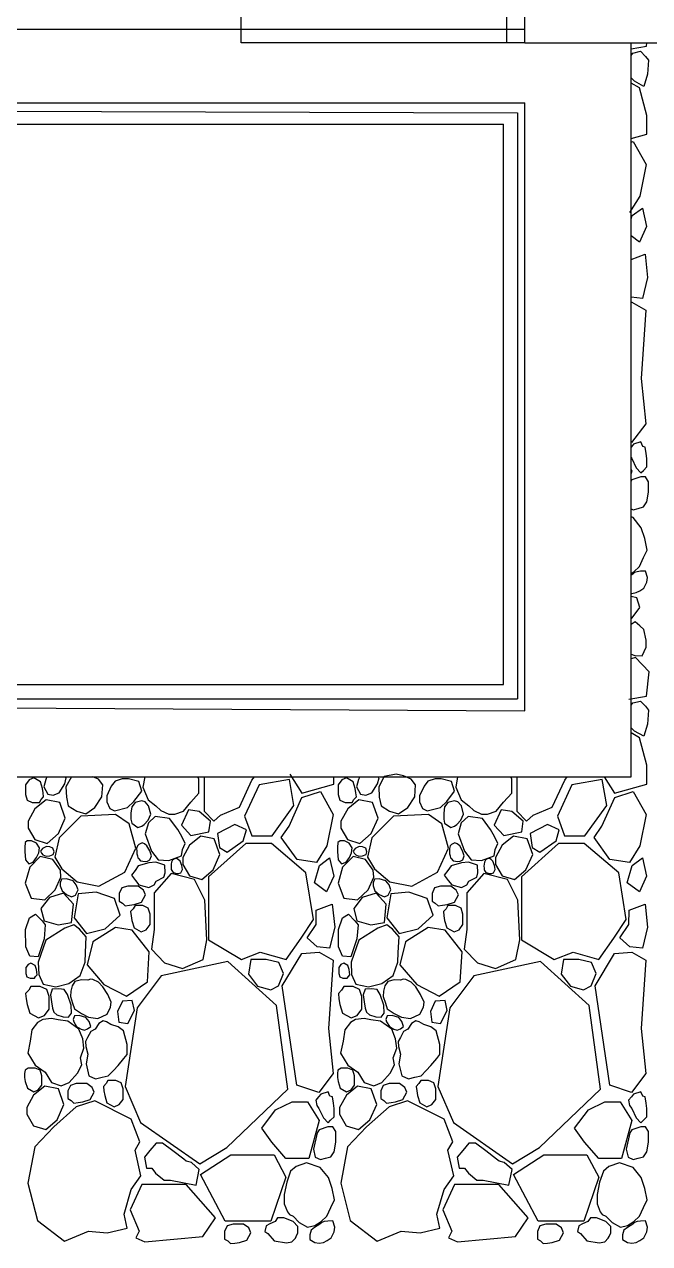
# Model space of a CAD drawing. Header units: millimetres. Extents: x 10227 to 13232, y 2 to 9351.
# Drawn here: x 11567.1 to 11743.4, y 7293.3 to 7637.4 of the extents above; entities that cross this region are included whole.
import ezdxf

# ---------------------------------------------------------------- set-up
doc = ezdxf.new("R2010")
doc.units = ezdxf.units.MM
for name, color, linetype in [('A-GLAZ-FULL', 4, 'Continuous'), ('A-WALL-FULL-EXTR', 1, 'Continuous'), ('RETINO', 20, 'Continuous')]:
    doc.layers.add(name, color=color, linetype=linetype)

msp = doc.modelspace()

# ---------------------------------------------------------------- linework, layer by layer
at = {"layer": 'A-GLAZ-FULL', "ltscale": 0.1}
for p, q in [((11628.18, 7632.14), (11628.18, 7907.99)), ((11703.18, 7632.15), (11703.18, 7908)), ((11708.18, 7632.14), (11628.18, 7632.14)), ((11444.82, 7613.24), (11706.18, 7612.43)), ((11706.18, 7612.43), (11706.18, 7447.04)), ((11448.82, 7609.24), (11702.18, 7609.24)), ((11702.18, 7451.04), (11702.18, 7609.24)), ((11448.82, 7451.04), (11702.18, 7451.04)), ((11444.82, 7447.04), (11706.18, 7447.04))]:
    msp.add_line(p, q, dxfattribs=at)
at = {"layer": 'A-WALL-FULL-EXTR', "ltscale": 0.1}
for p, q in [((11708.18, 7632.14), (11708.18, 8021.79)), ((11708.18, 7635.94), (11443.02, 7635.94)), ((11708.18, 7632.14), (12003.18, 7632.14)), ((11738.18, 7425.04), (11738.18, 7632.14)), ((11443.01, 7615.26), (11708.18, 7615.26)), ((11443.01, 7615.26), (11708.18, 7615.26)), ((11708.18, 7443.65), (11708.18, 7615.26)), ((11442.82, 7445.04), (11708.18, 7443.65)), ((11408.18, 7425.04), (11708.18, 7425.04)), ((11708.18, 7425.04), (11738.18, 7425.04))]:
    msp.add_line(p, q, dxfattribs=at)
at = {"layer": 'RETINO'}
for points in [[(11738.18, 7630.44), (11742.54, 7631.17), (11742.64, 7632.14)], [(11738.18, 7628.61), (11738.71, 7629.24), (11740.88, 7629.78), (11742.24, 7628.33), (11743.14, 7627.24), (11742.82, 7623.27)], [(11742.82, 7623.27), (11741.74, 7619.83), (11739.12, 7621.33), (11738.18, 7622.24)], [(11738.18, 7605.11), (11742.58, 7606.33), (11742.58, 7611.65), (11740.53, 7619.42), (11738.18, 7620.8)], [(11738.18, 7604.08), (11738.81, 7604.29), (11742.41, 7597.78), (11740.61, 7588.89)], [(11740.61, 7588.89), (11737.69, 7584.24)], [(11738.18, 7582.32), (11738.49, 7583.4), (11741.36, 7585.53), (11742.52, 7580.34), (11740.51, 7575.94)], [(11740.51, 7575.94), (11738.18, 7577.71)], [(11738.18, 7570.96), (11742.11, 7572.47), (11742.8, 7565.97), (11741.36, 7560.01)], [(11741.36, 7560.01), (11738.18, 7560.38)], [(11738.18, 7558.94), (11738.43, 7558.96), (11742.35, 7556.67), (11741.07, 7537.4)], [(11741.07, 7537.4), (11742.35, 7524.65)], [(11742.35, 7524.65), (11738.32, 7519.35)], [(11738.35, 7514.84), (11739.61, 7512.18), (11740.92, 7510.78), (11741.64, 7511.46), (11742.67, 7512.45), (11742.67, 7514.83), (11742.46, 7516.26), (11742.19, 7518.06), (11741.47, 7518.27), (11740.92, 7519.52), (11738.88, 7518.87), (11738.28, 7518.1), (11738.18, 7517.99)], [(11738.32, 7519.35), (11738.18, 7519.4)], [(11738.18, 7515.09), (11738.35, 7514.84)], [(11738.18, 7511.72), (11738.4, 7511.37), (11738.18, 7510.57)], [(11738.18, 7500.65), (11738.76, 7500.36), (11740.2, 7500.76), (11741.72, 7501.19), (11742.67, 7502.6), (11743.12, 7505.31), (11743.12, 7508.26), (11742.25, 7509.63), (11740.91, 7509.63), (11738.39, 7508.8), (11738.18, 7508.44)], [(11738.18, 7482.41), (11738.98, 7482.88), (11740.55, 7484.38), (11741.73, 7486.88), (11742.73, 7488.99), (11742.05, 7492.24), (11741.02, 7495.28), (11738.73, 7498.18), (11738.18, 7498.36)], [(11738.18, 7476.79), (11738.39, 7476.76), (11739.65, 7476.99), (11740.63, 7477.51), (11741.81, 7478.29), (11742.66, 7479.95), (11742.85, 7481.27), (11742.27, 7483.07), (11740.86, 7483.04), (11739.87, 7482.88), (11739.19, 7482.64), (11738.66, 7482.17)], [(11738.66, 7482.17), (11738.18, 7481.88)], [(11738.18, 7469.58), (11738.49, 7469.88), (11740.66, 7472.79), (11739.83, 7475.53), (11738.18, 7475.92)], [(11741.34, 7459.12), (11742.39, 7461.56), (11742.39, 7463.56), (11741.79, 7466.6), (11740.63, 7467.6), (11739.34, 7468.72), (11738.18, 7467.97)], [(11737.51, 7446.93), (11742.54, 7447.77), (11743.25, 7454.59), (11739.46, 7458.7), (11738.18, 7458.3)], [(11738.18, 7459.61), (11739.22, 7459.25), (11741.34, 7459.12)], [(11738.18, 7445.21), (11738.71, 7445.84), (11740.88, 7446.38), (11742.24, 7444.93), (11743.14, 7443.84), (11742.82, 7439.87)], [(11742.82, 7439.87), (11741.74, 7436.43), (11739.12, 7437.92), (11738.18, 7438.84)], [(11730.61, 7425.04), (11733.52, 7420.41), (11742.58, 7422.93), (11742.58, 7428.25), (11740.53, 7436.02), (11738.18, 7437.4)], [(11641.96, 7425.72), (11645.29, 7420.41), (11654.35, 7422.93), (11654.35, 7425.04)], [(11675.19, 7416.3), (11677.16, 7419.39), (11677.37, 7422.78), (11676.16, 7424.37), (11673.94, 7425.28), (11671.91, 7425.76), (11668.57, 7425.06), (11666.99, 7422.14), (11667.14, 7419.24), (11667.66, 7416.78), (11670.04, 7415.33), (11672.59, 7414.58), (11675.19, 7416.3)], [(11572.16, 7421.69), (11571.57, 7423.62), (11569.68, 7424.67), (11568.38, 7424.11), (11567.36, 7422.74), (11567.36, 7420), (11567.85, 7418.43), (11569.28, 7417.79), (11571.31, 7417.79), (11571.79, 7418.62), (11572.48, 7419.34), (11572.35, 7420.49), (11572.16, 7421.69)], [(11568.58, 7425.04), (11569, 7424.95), (11569.23, 7425.04)], [(11573.08, 7424.23), (11572.51, 7422.13), (11573.64, 7420.09), (11575.15, 7419.85), (11576.85, 7420.53), (11578.43, 7423.03), (11578.88, 7424.73), (11578.68, 7425.04)], [(11573.42, 7425.04), (11573.08, 7424.23)], [(11580.33, 7425.04), (11578.77, 7422.14), (11578.92, 7419.24), (11579.44, 7416.78), (11581.81, 7415.33), (11584.36, 7414.58), (11586.96, 7416.3)], [(11586.96, 7416.3), (11588.93, 7419.39), (11589.14, 7422.78), (11587.94, 7424.37), (11586.31, 7425.04)], [(11592.45, 7415.43), (11596.15, 7416.31), (11597.95, 7418.07), (11600.13, 7420.98), (11599.3, 7423.72), (11596.38, 7424.42), (11594.67, 7424.42), (11592.64, 7423.76), (11591.57, 7422.32), (11590.29, 7419.67), (11590.29, 7417.98), (11591.13, 7416.06), (11592.45, 7415.43)], [(11601, 7425.04), (11600.98, 7425), (11600.49, 7422.1), (11601.98, 7418.51)], [(11601.98, 7418.51), (11604.15, 7416.8), (11605.56, 7415.51), (11607.78, 7414.42), (11609.47, 7414.42), (11611.93, 7415.35), (11613.98, 7417.84), (11616.3, 7420.37), (11616.3, 7424.32), (11615.99, 7425.04)], [(11617.78, 7425.04), (11617.78, 7423.21), (11617.78, 7418.24), (11617.78, 7415.32), (11620.5, 7412.52), (11622.33, 7414.16)], [(11622.33, 7414.16), (11627.71, 7416.47), (11631.24, 7424.03), (11631.94, 7425.04)], [(11631.19, 7408.38), (11636.92, 7408.38), (11643.09, 7416.91), (11641.79, 7424.26), (11633.25, 7422.75), (11629.17, 7413.93)], [(11660.39, 7421.69), (11659.8, 7423.62), (11657.91, 7424.67), (11656.6, 7424.11), (11655.59, 7422.74), (11655.59, 7420), (11656.07, 7418.43), (11657.5, 7417.79), (11659.54, 7417.79), (11660.01, 7418.62), (11660.71, 7419.34), (11660.58, 7420.49), (11660.39, 7421.69)], [(11656.81, 7425.04), (11657.23, 7424.95), (11657.45, 7425.04)], [(11661.3, 7424.23), (11660.74, 7422.13), (11661.86, 7420.09), (11663.37, 7419.85), (11665.08, 7420.53), (11666.65, 7423.03), (11667.11, 7424.73), (11666.9, 7425.04)], [(11661.65, 7425.04), (11661.3, 7424.23)], [(11680.68, 7415.43), (11684.38, 7416.31), (11686.18, 7418.07), (11688.36, 7420.98), (11687.52, 7423.72), (11684.61, 7424.42), (11682.9, 7424.42), (11680.87, 7423.76), (11679.8, 7422.32), (11678.52, 7419.67), (11678.52, 7417.98), (11679.36, 7416.06), (11680.68, 7415.43)], [(11689.22, 7425.04), (11689.21, 7425), (11688.72, 7422.1), (11690.21, 7418.51)], [(11690.21, 7418.51), (11692.38, 7416.8), (11693.79, 7415.51), (11696, 7414.42), (11697.7, 7414.42), (11700.15, 7415.35), (11702.2, 7417.84), (11704.53, 7420.37), (11704.53, 7424.32), (11704.22, 7425.04)], [(11706, 7425.04), (11706, 7423.21), (11706, 7418.24), (11706, 7415.32), (11708.72, 7412.52), (11710.56, 7414.16)], [(11710.56, 7414.16), (11715.93, 7416.47), (11719.47, 7424.03), (11720.17, 7425.04)], [(11719.42, 7408.38), (11725.14, 7408.38), (11731.32, 7416.91), (11730.02, 7424.26), (11721.48, 7422.75), (11717.4, 7413.93)], [(11643.96, 7401.67), (11639.52, 7407.84), (11641.75, 7411.03), (11645.35, 7419.15), (11650.58, 7420.89), (11654.18, 7414.38), (11652.38, 7405.49)], [(11732.18, 7401.67), (11727.75, 7407.84), (11729.97, 7411.03), (11733.58, 7419.15), (11738.81, 7420.89), (11742.41, 7414.38), (11740.61, 7405.49)], [(11569.97, 7407.33), (11573.46, 7406.22), (11576.65, 7408.96), (11578.59, 7413.33), (11577, 7417.73), (11573.19, 7418.47), (11570.01, 7415.93), (11568.11, 7412.48), (11568.11, 7410.53), (11569.97, 7407.33)], [(11602.68, 7414.47), (11602.09, 7416.85), (11601.08, 7417.91), (11600.18, 7418.2), (11598.27, 7417.73), (11597.34, 7416.49), (11597.1, 7414.79), (11597.09, 7413.06), (11597.31, 7411.9), (11599.09, 7410.67), (11600.17, 7411.05), (11600.8, 7411.57), (11601.92, 7412.8), (11602.68, 7414.47)], [(11613.35, 7415.72), (11611.32, 7411.32), (11614.04, 7408.48), (11619.1, 7409.43), (11619.52, 7412.51), (11616.32, 7415.2), (11613.35, 7415.72)], [(11658.2, 7407.33), (11661.68, 7406.22), (11664.88, 7408.96), (11666.82, 7413.33), (11665.23, 7417.73), (11661.42, 7418.47), (11658.24, 7415.93), (11656.33, 7412.48), (11656.33, 7410.53), (11658.2, 7407.33)], [(11690.9, 7414.47), (11690.32, 7416.85), (11689.3, 7417.91), (11688.4, 7418.2), (11686.5, 7417.73), (11685.56, 7416.49), (11685.33, 7414.79), (11685.32, 7413.06), (11685.54, 7411.9), (11687.31, 7410.67), (11688.39, 7411.05), (11689.03, 7411.57), (11690.14, 7412.8), (11690.9, 7414.47)], [(11701.58, 7415.72), (11699.55, 7411.32), (11702.27, 7408.48), (11707.32, 7409.43), (11707.75, 7412.51), (11704.55, 7415.2), (11701.58, 7415.72)], [(11596.56, 7411.71), (11592.77, 7414.4), (11582.96, 7413.91), (11576.82, 7407.83), (11575.64, 7402.29), (11577.57, 7399.06), (11581.91, 7395.37), (11588.09, 7394.12), (11595.34, 7398.05), (11598.47, 7404.85), (11596.56, 7411.71)], [(11610.3, 7410.18), (11608.01, 7413.21), (11603.98, 7413.82), (11602.03, 7411.99), (11601.14, 7408.9), (11602.93, 7404.05), (11604.8, 7401.59), (11607.75, 7401.4), (11611.35, 7402.73), (11611.65, 7404.5), (11612.41, 7406.23), (11611.44, 7408.17), (11610.3, 7410.18)], [(11629.17, 7413.93), (11631.19, 7408.38)], [(11684.79, 7411.71), (11681, 7414.4), (11671.18, 7413.91), (11665.05, 7407.83), (11663.86, 7402.29), (11665.8, 7399.06), (11670.14, 7395.37), (11676.31, 7394.12), (11683.57, 7398.05), (11686.7, 7404.85), (11684.79, 7411.71)], [(11698.53, 7410.18), (11696.23, 7413.21), (11692.2, 7413.82), (11690.26, 7411.99), (11689.36, 7408.9), (11691.16, 7404.05), (11693.03, 7401.59), (11695.98, 7401.4), (11699.58, 7402.73), (11699.88, 7404.5), (11700.63, 7406.23), (11699.67, 7408.17), (11698.53, 7410.18)], [(11717.4, 7413.93), (11719.42, 7408.38)], [(11622.09, 7405.02), (11624.24, 7403.7), (11628.8, 7406.92), (11629.69, 7410.08), (11626.4, 7411.51), (11621.54, 7409.05), (11622.09, 7405.02)], [(11710.31, 7405.02), (11712.46, 7403.7), (11717.03, 7406.92), (11717.92, 7410.08), (11714.63, 7411.51), (11709.76, 7409.05), (11710.31, 7405.02)], [(11567.33, 7401.6), (11568.27, 7400.45), (11569.55, 7400.96), (11570.5, 7402.25), (11571.08, 7403.59), (11571.32, 7404.99), (11570.46, 7406.27), (11569.1, 7406.93), (11567.85, 7406.93), (11567.27, 7406.45), (11567.18, 7405.05), (11567.14, 7403.95), (11567.33, 7401.6)], [(11573.19, 7402.61), (11574.21, 7402.74), (11575.19, 7403.1), (11575.42, 7403.82), (11575.11, 7404.84), (11574.21, 7405.25), (11573.27, 7405.36), (11572.13, 7404.76), (11571.57, 7404.06), (11571.86, 7403.43), (11572.29, 7403.01), (11573.19, 7402.61)], [(11599.79, 7401.27), (11601.12, 7401.1), (11601.74, 7401.2), (11602.48, 7401.53), (11602.86, 7402.74), (11602.43, 7404.12), (11601.63, 7405.57), (11600.91, 7406.07), (11600.25, 7406.33), (11599.31, 7405.92), (11598.95, 7405.53), (11598.7, 7404.79), (11598.74, 7404.02), (11598.75, 7403.31), (11598.93, 7402.72), (11599.02, 7402.16), (11599.25, 7401.91), (11599.79, 7401.27)], [(11613.58, 7397.1), (11617.07, 7395.99), (11620.27, 7398.73), (11622.21, 7403.1), (11620.62, 7407.5), (11616.81, 7408.24), (11613.63, 7405.7), (11611.72, 7402.25), (11611.72, 7400.3), (11613.58, 7397.1)], [(11640.86, 7373.48), (11645.09, 7379.51), (11648.56, 7384.75), (11646.46, 7397.92), (11636.71, 7406.16), (11629.47, 7406.16), (11619, 7396.79), (11619, 7378.96), (11628.26, 7373.42), (11633.59, 7375.48), (11640.86, 7373.48)], [(11652.38, 7405.49), (11649.46, 7400.84)], [(11655.56, 7401.6), (11656.49, 7400.45), (11657.78, 7400.96), (11658.73, 7402.25), (11659.31, 7403.59), (11659.55, 7404.99), (11658.68, 7406.27), (11657.33, 7406.93), (11656.08, 7406.93), (11655.49, 7406.45), (11655.41, 7405.05), (11655.37, 7403.95), (11655.56, 7401.6)], [(11661.42, 7402.61), (11662.44, 7402.74), (11663.42, 7403.1), (11663.65, 7403.82), (11663.33, 7404.84), (11662.44, 7405.25), (11661.49, 7405.36), (11660.36, 7404.76), (11659.79, 7404.06), (11660.09, 7403.43), (11660.52, 7403.01), (11661.42, 7402.61)], [(11688.02, 7401.27), (11689.35, 7401.1), (11689.96, 7401.2), (11690.71, 7401.53), (11691.08, 7402.74), (11690.66, 7404.12), (11689.85, 7405.57), (11689.13, 7406.07), (11688.48, 7406.33), (11687.54, 7405.92), (11687.17, 7405.53), (11686.93, 7404.79), (11686.96, 7404.02), (11686.98, 7403.31), (11687.16, 7402.72), (11687.24, 7402.16), (11687.47, 7401.91), (11688.02, 7401.27)], [(11701.81, 7397.1), (11705.3, 7395.99), (11708.49, 7398.73), (11710.44, 7403.1), (11708.85, 7407.5), (11705.03, 7408.24), (11701.85, 7405.7), (11699.95, 7402.25), (11699.95, 7400.3), (11701.81, 7397.1)], [(11729.08, 7373.48), (11733.31, 7379.51), (11736.78, 7384.75), (11734.69, 7397.92), (11724.94, 7406.16), (11717.69, 7406.16), (11707.23, 7396.79), (11707.23, 7378.96), (11716.49, 7373.42), (11721.82, 7375.48), (11729.08, 7373.48)], [(11740.61, 7405.49), (11737.69, 7400.84)], [(11575.09, 7401.68), (11571.52, 7402.49), (11568.56, 7399.49), (11567.29, 7394.98), (11568.94, 7390.73), (11572.81, 7390.3), (11575.76, 7393.11), (11577.37, 7396.7), (11577.21, 7398.64), (11575.09, 7401.68)], [(11609, 7398), (11610.05, 7397.71), (11610.54, 7397.71), (11611.18, 7397.89), (11611.62, 7398.8), (11611.45, 7399.95), (11610.98, 7401.2), (11610.47, 7401.69), (11609.98, 7401.97), (11609.18, 7401.76), (11608.84, 7401.49), (11608.56, 7400.93), (11608.49, 7400.31), (11608.42, 7399.75), (11608.49, 7399.26), (11608.49, 7398.8), (11608.65, 7398.57), (11609, 7398)], [(11649.46, 7400.84), (11643.96, 7401.67)], [(11652.28, 7392.54), (11648.89, 7395.13), (11650.26, 7400), (11653.14, 7402.12), (11654.3, 7396.94), (11652.28, 7392.54)], [(11663.31, 7401.68), (11659.75, 7402.49), (11656.79, 7399.49), (11655.52, 7394.98), (11657.17, 7390.73), (11661.03, 7390.3), (11663.99, 7393.11), (11665.6, 7396.7), (11665.44, 7398.64), (11663.31, 7401.68)], [(11697.23, 7398), (11698.27, 7397.71), (11698.77, 7397.71), (11699.41, 7397.89), (11699.85, 7398.8), (11699.68, 7399.95), (11699.21, 7401.2), (11698.69, 7401.69), (11698.21, 7401.97), (11697.41, 7401.76), (11697.07, 7401.49), (11696.79, 7400.93), (11696.72, 7400.31), (11696.65, 7399.75), (11696.72, 7399.26), (11696.72, 7398.8), (11696.87, 7398.57), (11697.23, 7398)], [(11737.69, 7400.84), (11732.18, 7401.67)], [(11740.51, 7392.54), (11737.12, 7395.13), (11738.49, 7400), (11741.36, 7402.12), (11742.52, 7396.94), (11740.51, 7392.54)], [(11606.66, 7400.05), (11604.14, 7400.88), (11602.15, 7400.7), (11599.17, 7399.84), (11598.28, 7398.6), (11597.28, 7397.21), (11598.4, 7395.76), (11599.35, 7394.54), (11602.12, 7393.72), (11603.61, 7394.53), (11604.2, 7395.51), (11606.42, 7396.71), (11606.72, 7397.92), (11606.66, 7400.05)], [(11694.89, 7400.05), (11692.36, 7400.88), (11690.37, 7400.7), (11687.4, 7399.84), (11686.5, 7398.6), (11685.5, 7397.21), (11686.63, 7395.76), (11687.58, 7394.54), (11690.34, 7393.72), (11691.84, 7394.53), (11692.43, 7395.51), (11694.64, 7396.71), (11694.95, 7397.92), (11694.89, 7400.05)], [(11577.71, 7392.78), (11578.93, 7391.81), (11580.37, 7391.11), (11581.42, 7391.63), (11582.2, 7393.07), (11581.7, 7394.49), (11580.8, 7395.64), (11578.93, 7396.25), (11577.56, 7396.12), (11577.18, 7395.12), (11577.18, 7394.2), (11577.71, 7392.78)], [(11611.66, 7370.93), (11617.46, 7373.4), (11618.53, 7378.96), (11617.99, 7390.19), (11615.06, 7396.06), (11608.42, 7397.7), (11603.61, 7392.23), (11603.61, 7381.94), (11602.88, 7376.36), (11606.6, 7372.48), (11611.66, 7370.93)], [(11665.93, 7392.78), (11667.16, 7391.81), (11668.6, 7391.11), (11669.64, 7391.63), (11670.43, 7393.07), (11669.92, 7394.49), (11669.03, 7395.64), (11667.16, 7396.25), (11665.79, 7396.12), (11665.41, 7395.12), (11665.41, 7394.2), (11665.93, 7392.78)], [(11699.89, 7370.93), (11705.69, 7373.4), (11706.76, 7378.96), (11706.22, 7390.19), (11703.29, 7396.06), (11696.65, 7397.7), (11691.84, 7392.23), (11691.84, 7381.94), (11691.11, 7376.36), (11694.83, 7372.48), (11699.89, 7370.93)], [(11576.59, 7383.26), (11580.38, 7383.9), (11580.92, 7389.05), (11578.06, 7392.16), (11574.13, 7390.93), (11571.72, 7387.83), (11572.61, 7384.32), (11576.59, 7383.26)], [(11587.3, 7392.45), (11582.23, 7391.94), (11581.07, 7385.18), (11584.57, 7380.83), (11589.86, 7382.1), (11594.08, 7385.93), (11592.46, 7390.7), (11587.3, 7392.45)], [(11598.03, 7388.98), (11600.11, 7389.61), (11601.23, 7391.65), (11600.63, 7393.05), (11599.16, 7394.14), (11596.2, 7394.14), (11594.51, 7393.63), (11593.83, 7392.09), (11593.83, 7389.89), (11594.72, 7389.38), (11595.5, 7388.63), (11596.73, 7388.77), (11598.03, 7388.98)], [(11664.81, 7383.26), (11668.61, 7383.9), (11669.14, 7389.05), (11666.28, 7392.16), (11662.36, 7390.93), (11659.94, 7387.83), (11660.83, 7384.32), (11664.81, 7383.26)], [(11675.52, 7392.45), (11670.45, 7391.94), (11669.29, 7385.18), (11672.8, 7380.83), (11678.09, 7382.1), (11682.31, 7385.93), (11680.69, 7390.7), (11675.52, 7392.45)], [(11686.26, 7388.98), (11688.33, 7389.61), (11689.46, 7391.65), (11688.86, 7393.05), (11687.38, 7394.14), (11684.43, 7394.14), (11682.74, 7393.63), (11682.06, 7392.09), (11682.06, 7389.89), (11682.95, 7389.38), (11683.72, 7388.63), (11684.95, 7388.77), (11686.26, 7388.98)], [(11597.35, 7384.45), (11597.99, 7382.37), (11600.03, 7381.25), (11601.43, 7381.84), (11602.52, 7383.32), (11602.52, 7386.28), (11602, 7387.96), (11600.46, 7388.65), (11598.27, 7388.65), (11597.76, 7387.76), (11597.01, 7386.98), (11597.14, 7385.75), (11597.35, 7384.45)], [(11649.31, 7383.33), (11649.38, 7387.34), (11653.88, 7389.07), (11654.57, 7382.57), (11653.13, 7376.61)], [(11685.58, 7384.45), (11686.21, 7382.37), (11688.25, 7381.25), (11689.66, 7381.84), (11690.75, 7383.32), (11690.75, 7386.28), (11690.23, 7387.96), (11688.69, 7388.65), (11686.49, 7388.65), (11685.98, 7387.76), (11685.24, 7386.98), (11685.37, 7385.75), (11685.58, 7384.45)], [(11737.54, 7383.33), (11737.6, 7387.34), (11742.11, 7389.07), (11742.8, 7382.57), (11741.36, 7376.61)], [(11572.62, 7379.25), (11570.89, 7374.2), (11568.57, 7374.42), (11567.41, 7377.03), (11567.4, 7381.93), (11568.51, 7385.22), (11570.23, 7386.25), (11572.03, 7384.32), (11572.93, 7383.23), (11572.62, 7379.25)], [(11660.85, 7379.25), (11659.12, 7374.2), (11656.8, 7374.42), (11655.63, 7377.03), (11655.63, 7381.93), (11656.74, 7385.22), (11658.45, 7386.25), (11660.26, 7384.32), (11661.16, 7383.23), (11660.85, 7379.25)], [(11584.26, 7375.39), (11584.5, 7379.82), (11582.61, 7381.96), (11581.04, 7383.22), (11578.47, 7382.32), (11573.14, 7378.92), (11570.97, 7372.72), (11571.1, 7369.19), (11572.34, 7366.45), (11575.93, 7365.73), (11579.62, 7366.66), (11582.82, 7368.97), (11584.18, 7372.73), (11584.26, 7375.39)], [(11592.72, 7382.49), (11586.31, 7378.46), (11584.73, 7371.9)], [(11602.27, 7375.59), (11597.47, 7381.68), (11592.72, 7382.49)], [(11649.62, 7377.02), (11646.78, 7379.6), (11649.31, 7383.33)], [(11672.49, 7375.39), (11672.72, 7379.82), (11670.84, 7381.96), (11669.26, 7383.22), (11666.7, 7382.32), (11661.37, 7378.92), (11659.19, 7372.72), (11659.33, 7369.19), (11660.57, 7366.45), (11664.16, 7365.73), (11667.85, 7366.66), (11671.04, 7368.97), (11672.41, 7372.73), (11672.49, 7375.39)], [(11680.95, 7382.49), (11674.54, 7378.46), (11672.95, 7371.9)], [(11690.5, 7375.59), (11685.7, 7381.68), (11680.95, 7382.49)], [(11737.84, 7377.02), (11735, 7379.6), (11737.54, 7383.33)], [(11584.73, 7371.9), (11589.48, 7366.41), (11595.81, 7363.11), (11601.73, 7367.12), (11602.27, 7375.59)], [(11650.1, 7335.95), (11643.94, 7337.99), (11639.78, 7366), (11645.3, 7375.12), (11650.2, 7375.56), (11654.13, 7373.27), (11652.85, 7354)], [(11653.13, 7376.61), (11649.62, 7377.02)], [(11672.95, 7371.9), (11677.7, 7366.41), (11684.04, 7363.11), (11689.96, 7367.12), (11690.5, 7375.59)], [(11738.32, 7335.95), (11732.17, 7337.99), (11728.01, 7366), (11733.52, 7375.12), (11738.43, 7375.56), (11742.35, 7373.27), (11741.07, 7354)], [(11741.36, 7376.61), (11737.84, 7377.02)], [(11570.43, 7370.58), (11570.07, 7371.76), (11568.91, 7372.4), (11568.11, 7372.06), (11567.49, 7371.22), (11567.49, 7369.54), (11567.78, 7368.58), (11568.66, 7368.19), (11569.91, 7368.19), (11570.2, 7368.69), (11570.63, 7369.14), (11570.55, 7369.84), (11570.43, 7370.58)], [(11599.84, 7327.46), (11616.5, 7315.81), (11624.17, 7320.39), (11641.33, 7336.89), (11638.13, 7360.49), (11624.4, 7372.86), (11605.62, 7368.82), (11598.83, 7359.77), (11595.43, 7337.57), (11599.84, 7327.46)], [(11638.79, 7372.61), (11635.25, 7373.4), (11630.93, 7373.46), (11630.26, 7369.28), (11632.83, 7365.91)], [(11638.72, 7365.98), (11640.1, 7369.5), (11638.79, 7372.61)], [(11658.66, 7370.58), (11658.3, 7371.76), (11657.14, 7372.4), (11656.33, 7372.06), (11655.71, 7371.22), (11655.71, 7369.54), (11656.01, 7368.58), (11656.89, 7368.19), (11658.14, 7368.19), (11658.43, 7368.69), (11658.85, 7369.14), (11658.78, 7369.84), (11658.66, 7370.58)], [(11688.06, 7327.46), (11704.73, 7315.81), (11712.39, 7320.39), (11729.56, 7336.89), (11726.35, 7360.49), (11712.62, 7372.86), (11693.85, 7368.82), (11687.06, 7359.77), (11683.66, 7337.57), (11688.06, 7327.46)], [(11727.01, 7372.61), (11723.47, 7373.4), (11719.16, 7373.46), (11718.49, 7369.28), (11721.05, 7365.91)], [(11726.95, 7365.98), (11728.33, 7369.5), (11727.01, 7372.61)], [(11584.95, 7367.65), (11583.15, 7367.72), (11581.32, 7367.22), (11580.52, 7365.99), (11580.11, 7364.54), (11580.03, 7362.99), (11580.66, 7361.12), (11581.18, 7359.55), (11583.13, 7358.2), (11585.16, 7357.15), (11587.76, 7356.78), (11590.38, 7358.01), (11591.36, 7360.01), (11591.54, 7361.44), (11590.54, 7363.59), (11589.22, 7365.71), (11587.91, 7367.09), (11586.37, 7367.78), (11585.67, 7367.9), (11584.95, 7367.65)], [(11673.18, 7367.65), (11671.37, 7367.72), (11669.55, 7367.22), (11668.74, 7365.99), (11668.33, 7364.54), (11668.26, 7362.99), (11668.88, 7361.12), (11669.41, 7359.55), (11671.36, 7358.2), (11673.38, 7357.15), (11675.98, 7356.78), (11678.6, 7358.01), (11679.59, 7360.01), (11679.77, 7361.44), (11678.77, 7363.59), (11677.45, 7365.71), (11676.13, 7367.09), (11674.6, 7367.78), (11673.9, 7367.9), (11673.18, 7367.65)], [(11567.81, 7360.78), (11568.57, 7358.29), (11571.02, 7356.94), (11572.71, 7357.66), (11574.01, 7359.43), (11574.01, 7362.98), (11573.39, 7365), (11571.54, 7365.83), (11568.91, 7365.83), (11568.3, 7364.76), (11567.4, 7363.83), (11567.56, 7362.35), (11567.81, 7360.78)], [(11576.18, 7357.84), (11577.98, 7357.28), (11579.49, 7357.17), (11580.34, 7358.28), (11580.24, 7360.54), (11579.21, 7363.58), (11578.3, 7365.01), (11576.74, 7365.13), (11574.93, 7365.05), (11574.39, 7363.46), (11574.68, 7361.53), (11574.94, 7359.72), (11575.34, 7358.59), (11576.18, 7357.84)], [(11632.83, 7365.91), (11636.57, 7364.89), (11638.72, 7365.98)], [(11656.04, 7360.78), (11656.8, 7358.29), (11659.25, 7356.94), (11660.93, 7357.66), (11662.24, 7359.43), (11662.24, 7362.98), (11661.62, 7365), (11659.77, 7365.83), (11657.14, 7365.83), (11656.53, 7364.76), (11655.63, 7363.83), (11655.79, 7362.35), (11656.04, 7360.78)], [(11664.4, 7357.84), (11666.21, 7357.28), (11667.72, 7357.17), (11668.56, 7358.28), (11668.46, 7360.54), (11667.44, 7363.58), (11666.53, 7365.01), (11664.97, 7365.13), (11663.15, 7365.05), (11662.62, 7363.46), (11662.9, 7361.53), (11663.17, 7359.72), (11663.56, 7358.59), (11664.4, 7357.84)], [(11721.05, 7365.91), (11724.8, 7364.89), (11726.95, 7365.98)], [(11593.72, 7355.75), (11596.21, 7355.35), (11598.07, 7359.06), (11597.49, 7361.88), (11594.68, 7361.72), (11593.34, 7358.74), (11593.72, 7355.75)], [(11681.95, 7355.75), (11684.44, 7355.35), (11686.29, 7359.06), (11685.72, 7361.88), (11682.9, 7361.72), (11681.57, 7358.74), (11681.95, 7355.75)], [(11581.79, 7354.5), (11583.02, 7353.81), (11583.98, 7353.51), (11584.88, 7353.84), (11585.81, 7354.5), (11585.3, 7355.92), (11584.41, 7357.07), (11582.54, 7357.68), (11581.16, 7357.55), (11580.78, 7356.55), (11580.98, 7355.87), (11581.79, 7354.5)], [(11670.02, 7354.5), (11671.24, 7353.81), (11672.21, 7353.51), (11673.11, 7353.84), (11674.03, 7354.5), (11673.53, 7355.92), (11672.64, 7357.07), (11670.76, 7357.68), (11669.39, 7357.55), (11669.01, 7356.55), (11669.21, 7355.87), (11670.02, 7354.5)], [(11579.31, 7356.06), (11576.57, 7356.39), (11574.7, 7356.77), (11572.24, 7356.55), (11570.79, 7355.67), (11569.17, 7353.6), (11568.72, 7350.4), (11568.04, 7347.04), (11570.08, 7343.67), (11572.89, 7341.66), (11574.67, 7338.73), (11577.41, 7337.82), (11579.67, 7338.69), (11582.01, 7341.39), (11583.22, 7343.76), (11582.83, 7345.67), (11583.85, 7348.4), (11583.54, 7351.03), (11582.45, 7353.76), (11579.31, 7356.06)], [(11584.44, 7344.04), (11585.24, 7340.58), (11587.13, 7339.72), (11588.98, 7340.21), (11590.71, 7340.66), (11592.17, 7342.14), (11593.5, 7343.5), (11595.14, 7345.51), (11596.03, 7346.6), (11596.03, 7349.47), (11594.97, 7353.3), (11593.47, 7354.45), (11591.47, 7355.14), (11590.21, 7355.83), (11589.25, 7356.12), (11588.02, 7355.36), (11587, 7353.78), (11585.75, 7353.1), (11584.89, 7351.46), (11584.27, 7350.29), (11584.39, 7348.88), (11584.94, 7346.7), (11584.44, 7344.04)], [(11652.85, 7354), (11654.13, 7341.25)], [(11667.54, 7356.06), (11664.8, 7356.39), (11662.93, 7356.77), (11660.47, 7356.55), (11659.02, 7355.67), (11657.4, 7353.6), (11656.94, 7350.4), (11656.26, 7347.04), (11658.31, 7343.67), (11661.12, 7341.66), (11662.9, 7338.73), (11665.63, 7337.82), (11667.9, 7338.69), (11670.23, 7341.39), (11671.45, 7343.76), (11671.05, 7345.67), (11672.07, 7348.4), (11671.76, 7351.03), (11670.68, 7353.76), (11667.54, 7356.06)], [(11672.67, 7344.04), (11673.47, 7340.58), (11675.36, 7339.72), (11677.21, 7340.21), (11678.94, 7340.66), (11680.39, 7342.14), (11681.72, 7343.5), (11683.36, 7345.51), (11684.25, 7346.6), (11684.25, 7349.47), (11683.19, 7353.3), (11681.7, 7354.45), (11679.69, 7355.14), (11678.44, 7355.83), (11677.47, 7356.12), (11676.25, 7355.36), (11675.22, 7353.78), (11673.98, 7353.1), (11673.11, 7351.46), (11672.5, 7350.29), (11672.62, 7348.88), (11673.17, 7346.7), (11672.67, 7344.04)], [(11741.07, 7354), (11742.35, 7341.25)], [(11567.31, 7339), (11567.88, 7337.14), (11569.72, 7336.12), (11570.98, 7336.66), (11571.96, 7337.99), (11571.96, 7340.65), (11571.49, 7342.17), (11570.11, 7342.78), (11568.13, 7342.78), (11567.26, 7342.22), (11567.11, 7341.28), (11567.12, 7340.18), (11567.31, 7339)], [(11654.13, 7341.25), (11650.1, 7335.95)], [(11655.54, 7339), (11656.11, 7337.14), (11657.94, 7336.12), (11659.21, 7336.66), (11660.19, 7337.99), (11660.19, 7340.65), (11659.72, 7342.17), (11658.33, 7342.78), (11656.36, 7342.78), (11655.48, 7342.22), (11655.34, 7341.28), (11655.35, 7340.18), (11655.54, 7339)], [(11742.35, 7341.25), (11738.32, 7335.95)], [(11569.6, 7326.54), (11573.08, 7325.44), (11576.28, 7328.18), (11578.22, 7332.54), (11576.63, 7336.95), (11572.82, 7337.69), (11569.64, 7335.14), (11567.73, 7331.7), (11567.73, 7329.75), (11569.6, 7326.54)], [(11583.53, 7333.29), (11585.61, 7333.92), (11586.74, 7335.96), (11586.14, 7337.36), (11584.66, 7338.45), (11581.7, 7338.45), (11580.02, 7337.93), (11579.33, 7336.39), (11579.33, 7334.2), (11580.22, 7333.69), (11581, 7332.94), (11582.23, 7333.08), (11583.53, 7333.29)], [(11589.7, 7335.1), (11590.33, 7333.02), (11592.37, 7331.9), (11593.78, 7332.5), (11594.87, 7333.97), (11594.87, 7336.93), (11594.35, 7338.62), (11592.81, 7339.3), (11590.61, 7339.3), (11590.1, 7338.41), (11589.35, 7337.63), (11589.49, 7336.4), (11589.7, 7335.1)], [(11657.82, 7326.54), (11661.31, 7325.44), (11664.5, 7328.18), (11666.45, 7332.54), (11664.86, 7336.95), (11661.04, 7337.69), (11657.87, 7335.14), (11655.96, 7331.7), (11655.96, 7329.75), (11657.82, 7326.54)], [(11671.76, 7333.29), (11673.84, 7333.92), (11674.96, 7335.96), (11674.36, 7337.36), (11672.89, 7338.45), (11669.93, 7338.45), (11668.24, 7337.93), (11667.56, 7336.39), (11667.56, 7334.2), (11668.45, 7333.69), (11669.23, 7332.94), (11670.46, 7333.08), (11671.76, 7333.29)], [(11677.93, 7335.1), (11678.56, 7333.02), (11680.6, 7331.9), (11682, 7332.5), (11683.09, 7333.97), (11683.09, 7336.93), (11682.57, 7338.62), (11681.03, 7339.3), (11678.84, 7339.3), (11678.33, 7338.41), (11677.58, 7337.63), (11677.72, 7336.4), (11677.93, 7335.1)], [(11590.44, 7296.32), (11596.05, 7297.58), (11595.16, 7301.57), (11597.19, 7308.55), (11599.91, 7312.41), (11598.25, 7319.61), (11599.65, 7321.98), (11597.19, 7328.39), (11586.94, 7333.56), (11581.68, 7331.9), (11575.34, 7326.2), (11570.01, 7320.59), (11568.04, 7310.33), (11570.71, 7299.8), (11578.33, 7293.98), (11585.12, 7296.77), (11590.44, 7296.32)], [(11636.83, 7321.88), (11634.01, 7325.88), (11637.92, 7331.06), (11642.55, 7333.24), (11646.9, 7333.24), (11650.17, 7327.97), (11647.27, 7317.24), (11640.82, 7317.24), (11636.83, 7321.88)], [(11650.12, 7331.44), (11651.39, 7328.78), (11652.7, 7327.38), (11653.41, 7328.06), (11654.45, 7329.05), (11654.45, 7331.43), (11654.23, 7332.86), (11653.97, 7334.66), (11653.24, 7334.87), (11652.69, 7336.11), (11650.66, 7335.47), (11650.05, 7334.7), (11649.26, 7333.72), (11649.55, 7332.28), (11650.12, 7331.44)], [(11678.66, 7296.32), (11684.28, 7297.58), (11683.39, 7301.57), (11685.42, 7308.55), (11688.14, 7312.41), (11686.47, 7319.61), (11687.87, 7321.98), (11685.42, 7328.39), (11675.16, 7333.56), (11669.9, 7331.9), (11663.56, 7326.2), (11658.23, 7320.59), (11656.27, 7310.33), (11658.93, 7299.8), (11666.56, 7293.98), (11673.34, 7296.77), (11678.66, 7296.32)], [(11725.05, 7321.88), (11722.24, 7325.88), (11726.14, 7331.06), (11730.77, 7333.24), (11735.13, 7333.24), (11738.4, 7327.97), (11735.49, 7317.24), (11729.05, 7317.24), (11725.05, 7321.88)], [(11738.35, 7331.44), (11739.61, 7328.78), (11740.92, 7327.38), (11741.64, 7328.06), (11742.67, 7329.05), (11742.67, 7331.43), (11742.46, 7332.86), (11742.19, 7334.66), (11741.47, 7334.87), (11740.92, 7336.11), (11738.88, 7335.47), (11738.28, 7334.7), (11737.49, 7333.72), (11737.77, 7332.28), (11738.35, 7331.44)], [(11649.1, 7317.68), (11650.54, 7316.96), (11651.97, 7317.36), (11653.49, 7317.78), (11654.45, 7319.2), (11654.89, 7321.91), (11654.89, 7324.86), (11654.02, 7326.22), (11652.68, 7326.22), (11650.16, 7325.4), (11649.64, 7324.48), (11648.56, 7319.94), (11649.1, 7317.68)], [(11737.32, 7317.68), (11738.76, 7316.96), (11740.2, 7317.36), (11741.72, 7317.78), (11742.67, 7319.2), (11743.12, 7321.91), (11743.12, 7324.86), (11742.25, 7326.22), (11740.91, 7326.22), (11738.39, 7325.4), (11737.87, 7324.48), (11736.79, 7319.94), (11737.32, 7317.68)], [(11604.07, 7313.16), (11606.45, 7311.19), (11608.22, 7311.19), (11615.49, 7309.78), (11616.37, 7314.2), (11614.19, 7316.12), (11612.71, 7316.51), (11612.01, 7317.06), (11608.95, 7319.4), (11606.03, 7321.62), (11604.22, 7321.62), (11602.46, 7319.5), (11600.92, 7317.66), (11601.47, 7314.56), (11602.97, 7314.56), (11604.07, 7313.16)], [(11692.29, 7313.16), (11694.68, 7311.19), (11696.45, 7311.19), (11703.71, 7309.78), (11704.6, 7314.2), (11702.42, 7316.12), (11700.93, 7316.51), (11700.24, 7317.06), (11697.17, 7319.4), (11694.26, 7321.62), (11692.45, 7321.62), (11690.68, 7319.5), (11689.15, 7317.66), (11689.7, 7314.56), (11691.2, 7314.56), (11692.29, 7313.16)], [(11616.76, 7312.79), (11625.31, 7318.3), (11637.48, 7318.3), (11640.81, 7312.06), (11636.61, 7299.59), (11623.71, 7299.59), (11616.76, 7312.79)], [(11642.82, 7301.02), (11644.59, 7299.19), (11646.92, 7297.94), (11648.93, 7298.4), (11650.75, 7299.47), (11652.33, 7300.98), (11653.51, 7303.48), (11654.5, 7305.59), (11653.83, 7308.84), (11652.79, 7311.88), (11650.51, 7314.78), (11646.65, 7316.07), (11643.72, 7314.99), (11642.15, 7313.71), (11641.07, 7310.56), (11640.36, 7307.13), (11640.36, 7304.45), (11641.25, 7302.26), (11641.85, 7301.46), (11642.82, 7301.02)], [(11704.99, 7312.79), (11713.54, 7318.3), (11725.71, 7318.3), (11729.04, 7312.06), (11724.84, 7299.59), (11711.94, 7299.59), (11704.99, 7312.79)], [(11731.05, 7301.02), (11732.81, 7299.19), (11735.15, 7297.94), (11737.16, 7298.4), (11738.98, 7299.47), (11740.55, 7300.98), (11741.73, 7303.48), (11742.73, 7305.59), (11742.05, 7308.84), (11741.02, 7311.88), (11738.73, 7314.78), (11734.88, 7316.07), (11731.94, 7314.99), (11730.37, 7313.71), (11729.3, 7310.56), (11728.59, 7307.13), (11728.59, 7304.45), (11729.48, 7302.26), (11730.07, 7301.46), (11731.05, 7301.02)], [(11599.44, 7296.79), (11598.49, 7294.85), (11601.02, 7293.8), (11617.39, 7295.28), (11620.93, 7300.5), (11612.64, 7309.93), (11600.15, 7309.93), (11596.87, 7302.77), (11599.44, 7296.79)], [(11687.66, 7296.79), (11686.72, 7294.85), (11689.24, 7293.8), (11705.61, 7295.28), (11709.16, 7300.5), (11700.86, 7309.93), (11688.38, 7309.93), (11685.1, 7302.77), (11687.66, 7296.79)], [(11627.73, 7293.61), (11629.8, 7294.24), (11630.93, 7296.28), (11630.33, 7297.68), (11628.85, 7298.77), (11625.9, 7298.77), (11624.21, 7298.26), (11623.53, 7296.71), (11623.53, 7294.52), (11624.42, 7294.01), (11625.19, 7293.26), (11626.42, 7293.4), (11627.73, 7293.61)], [(11635.69, 7296.16), (11637.51, 7294.01), (11640.99, 7293.49), (11642.52, 7293.81), (11643.51, 7294.76), (11643.75, 7295.26), (11644.22, 7296.26), (11644.22, 7298.13), (11642.82, 7299.54), (11640.2, 7300.54), (11638.48, 7300.54), (11637.77, 7299.54), (11636.25, 7298.81), (11635.22, 7298.31), (11634.87, 7296.66), (11635.69, 7296.16)], [(11650.43, 7298.77), (11648.9, 7297.83), (11647.94, 7297.03), (11647.56, 7295.77), (11647.56, 7294.43), (11648.93, 7293.53), (11650.16, 7293.36), (11651.42, 7293.58), (11652.41, 7294.11), (11653.59, 7294.89), (11654.43, 7296.55), (11654.62, 7297.87), (11654.05, 7299.67), (11652.63, 7299.64), (11651.65, 7299.48), (11650.96, 7299.24), (11650.43, 7298.77)], [(11715.95, 7293.61), (11718.03, 7294.24), (11719.15, 7296.28), (11718.56, 7297.68), (11717.08, 7298.77), (11714.12, 7298.77), (11712.44, 7298.26), (11711.75, 7296.71), (11711.75, 7294.52), (11712.64, 7294.01), (11713.42, 7293.26), (11714.65, 7293.4), (11715.95, 7293.61)], [(11723.91, 7296.16), (11725.73, 7294.01), (11729.21, 7293.49), (11730.74, 7293.81), (11731.74, 7294.76), (11731.98, 7295.26), (11732.45, 7296.26), (11732.45, 7298.13), (11731.04, 7299.54), (11728.43, 7300.54), (11726.7, 7300.54), (11726, 7299.54), (11724.48, 7298.81), (11723.45, 7298.31), (11723.09, 7296.66), (11723.91, 7296.16)], [(11738.66, 7298.77), (11737.13, 7297.83), (11736.17, 7297.03), (11735.78, 7295.77), (11735.78, 7294.43), (11737.15, 7293.53), (11738.39, 7293.36), (11739.65, 7293.58), (11740.63, 7294.11), (11741.81, 7294.89), (11742.66, 7296.55), (11742.85, 7297.87), (11742.27, 7299.67), (11740.86, 7299.64), (11739.87, 7299.48), (11739.19, 7299.24), (11738.66, 7298.77)]]:
    msp.add_lwpolyline(points, dxfattribs=at)

doc.saveas('drawing.dxf')
